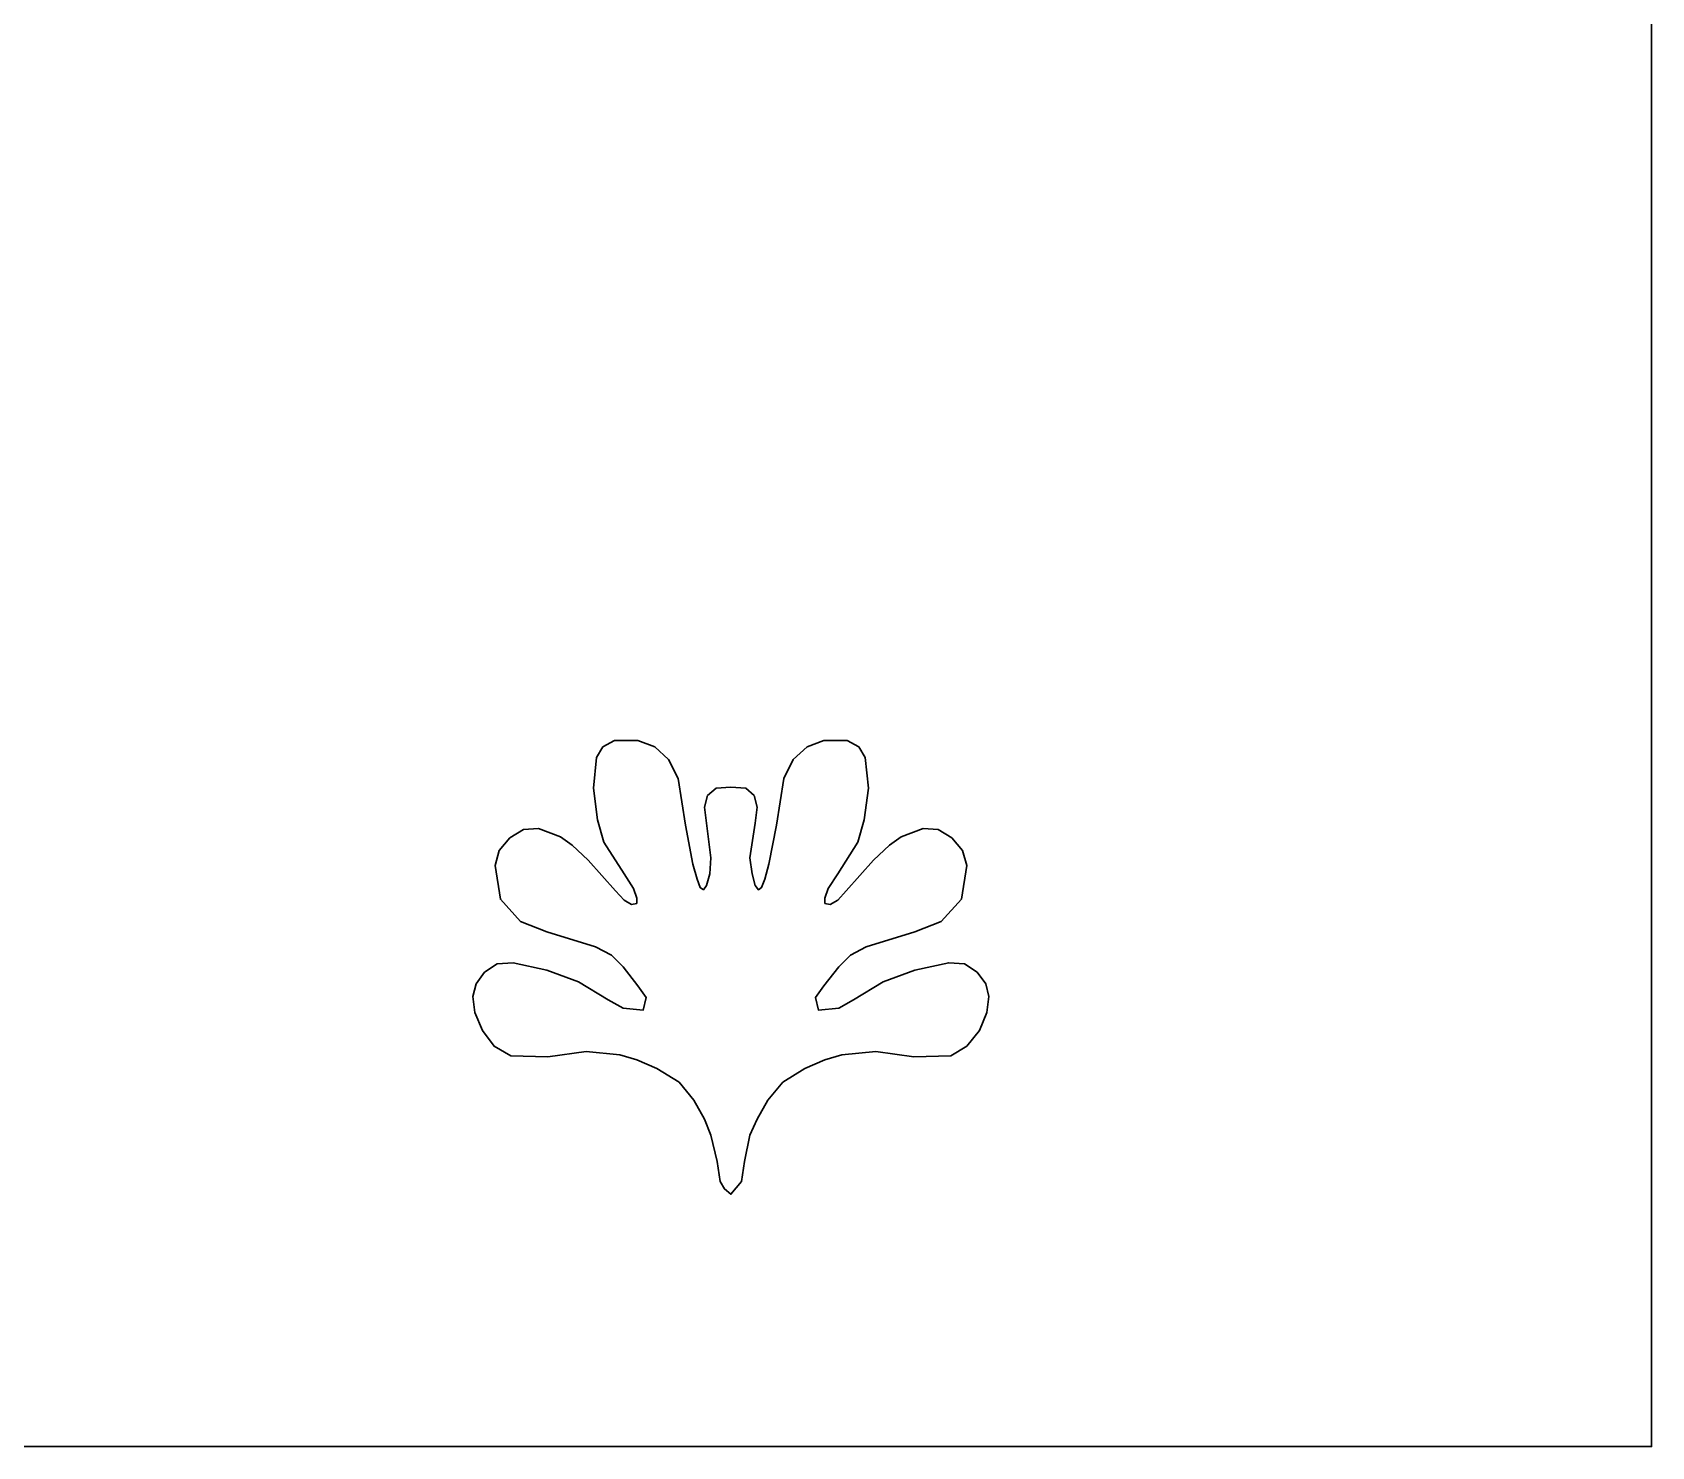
# Model space of a CAD drawing. Header units: centimetres. Extents: x -27 to -20.6, y -3.2 to 9.
# Drawn here: x -23.813 to -20.628, y -3.211 to -0.429 of the extents above; entities that cross this region are included whole.
import ezdxf

# ---------------------------------------------------------------- set-up
doc = ezdxf.new("R2010")
doc.units = ezdxf.units.CM
doc.header["$MEASUREMENT"] = 0
doc.layers.add('layer 1', color=7, linetype='Continuous')

msp = doc.modelspace()

# ---------------------------------------------------------------- linework, layer by layer
at = {"layer": 'layer 1', "lineweight": 30}
for points, knots in [([(-26.99914, -3.2112), (-26.99914, -3.2112), (-26.99914, 9.00077), (-26.99914, 9.00077), (-26.99914, 9.00077), (-26.99914, 9.00077), (-20.6277, 9.00077), (-20.6277, 9.00077), (-20.6277, 9.00077), (-20.6277, 9.00077), (-20.6277, -3.2112), (-20.6277, -3.2112), (-20.6277, -3.2112), (-20.6277, -3.2112), (-26.99914, -3.2112), (-26.99914, -3.2112)], [0, 0, 0, 0, 0.2, 0.2, 0.2, 0.2, 0.4, 0.4, 0.4, 0.4, 0.6, 0.6, 0.6, 0.6, 1, 1, 1, 1]), ([(-22.72418, -2.43385), (-22.72418, -2.43385), (-22.65763, -2.44009), (-22.65763, -2.44009), (-22.65763, -2.44009), (-22.65763, -2.44009), (-22.62432, -2.4505), (-22.62432, -2.4505), (-22.62432, -2.4505), (-22.62432, -2.4505), (-22.58481, -2.46716), (-22.58481, -2.46716), (-22.58481, -2.46716), (-22.58481, -2.46716), (-22.54112, -2.4942), (-22.54112, -2.4942), (-22.54112, -2.4942), (-22.54112, -2.4942), (-22.51199, -2.52956), (-22.51199, -2.52956), (-22.51199, -2.52956), (-22.51199, -2.52956), (-22.49119, -2.56702), (-22.49119, -2.56702), (-22.49119, -2.56702), (-22.49119, -2.56702), (-22.47871, -2.59823), (-22.47871, -2.59823), (-22.47871, -2.59823), (-22.47871, -2.59823), (-22.46621, -2.65026), (-22.46621, -2.65026), (-22.46621, -2.65026), (-22.46621, -2.65026), (-22.45997, -2.68977), (-22.45997, -2.68977), (-22.45997, -2.68977), (-22.45997, -2.68977), (-22.45167, -2.70433), (-22.45167, -2.70433), (-22.45167, -2.70433), (-22.45167, -2.70433), (-22.43917, -2.71475), (-22.43917, -2.71475), (-22.43917, -2.71475), (-22.43917, -2.71475), (-22.41837, -2.68977), (-22.41837, -2.68977), (-22.41837, -2.68977), (-22.41837, -2.68977), (-22.41213, -2.65026), (-22.41213, -2.65026), (-22.41213, -2.65026), (-22.41213, -2.65026), (-22.40174, -2.59823), (-22.40174, -2.59823), (-22.40174, -2.59823), (-22.40174, -2.59823), (-22.38718, -2.56702), (-22.38718, -2.56702), (-22.38718, -2.56702), (-22.38718, -2.56702), (-22.36638, -2.52956), (-22.36638, -2.52956), (-22.36638, -2.52956), (-22.36638, -2.52956), (-22.33725, -2.4942), (-22.33725, -2.4942), (-22.33725, -2.4942), (-22.33725, -2.4942), (-22.29356, -2.46716), (-22.29356, -2.46716), (-22.29356, -2.46716), (-22.29356, -2.46716), (-22.25401, -2.4505), (-22.25401, -2.4505), (-22.25401, -2.4505), (-22.25401, -2.4505), (-22.22073, -2.44009), (-22.22073, -2.44009), (-22.22073, -2.44009), (-22.22073, -2.44009), (-22.15415, -2.43385), (-22.15415, -2.43385), (-22.15415, -2.43385), (-22.15415, -2.43385), (-22.07927, -2.44427), (-22.07927, -2.44427), (-22.07927, -2.44427), (-22.07927, -2.44427), (-22.00645, -2.44218), (-22.00645, -2.44218), (-22.00645, -2.44218), (-22.00645, -2.44218), (-21.97523, -2.42346), (-21.97523, -2.42346), (-21.97523, -2.42346), (-21.97523, -2.42346), (-21.95028, -2.39224), (-21.95028, -2.39224), (-21.95028, -2.39224), (-21.95028, -2.39224), (-21.93572, -2.35688), (-21.93572, -2.35688), (-21.93572, -2.35688), (-21.93572, -2.35688), (-21.93157, -2.32566), (-21.93157, -2.32566), (-21.93157, -2.32566), (-21.93157, -2.32566), (-21.9378, -2.30068), (-21.9378, -2.30068), (-21.9378, -2.30068), (-21.9378, -2.30068), (-21.95443, -2.27782), (-21.95443, -2.27782), (-21.95443, -2.27782), (-21.95443, -2.27782), (-21.97941, -2.26117), (-21.97941, -2.26117), (-21.97941, -2.26117), (-21.97941, -2.26117), (-22.01062, -2.25908), (-22.01062, -2.25908), (-22.01062, -2.25908), (-22.01062, -2.25908), (-22.07718, -2.27364), (-22.07718, -2.27364), (-22.07718, -2.27364), (-22.07718, -2.27364), (-22.13958, -2.29653), (-22.13958, -2.29653), (-22.13958, -2.29653), (-22.13958, -2.29653), (-22.19784, -2.3319), (-22.19784, -2.3319), (-22.19784, -2.3319), (-22.19784, -2.3319), (-22.22697, -2.34855), (-22.22697, -2.34855), (-22.22697, -2.34855), (-22.22697, -2.34855), (-22.26652, -2.3527), (-22.26652, -2.3527), (-22.26652, -2.3527), (-22.26652, -2.3527), (-22.27275, -2.32775), (-22.27275, -2.32775), (-22.27275, -2.32775), (-22.27275, -2.32775), (-22.2561, -2.30486), (-22.2561, -2.30486), (-22.2561, -2.30486), (-22.2561, -2.30486), (-22.22697, -2.2674), (-22.22697, -2.2674), (-22.22697, -2.2674), (-22.22697, -2.2674), (-22.20408, -2.24451), (-22.20408, -2.24451), (-22.20408, -2.24451), (-22.20408, -2.24451), (-22.17289, -2.22786), (-22.17289, -2.22786), (-22.17289, -2.22786), (-22.17289, -2.22786), (-22.07718, -2.19873), (-22.07718, -2.19873), (-22.07718, -2.19873), (-22.07718, -2.19873), (-22.02516, -2.17793), (-22.02516, -2.17793), (-22.02516, -2.17793), (-22.02516, -2.17793), (-21.98565, -2.13424), (-21.98565, -2.13424), (-21.98565, -2.13424), (-21.98565, -2.13424), (-21.97523, -2.06765), (-21.97523, -2.06765), (-21.97523, -2.06765), (-21.97523, -2.06765), (-21.98356, -2.03853), (-21.98356, -2.03853), (-21.98356, -2.03853), (-21.98356, -2.03853), (-22.00436, -2.01357), (-22.00436, -2.01357), (-22.00436, -2.01357), (-22.00436, -2.01357), (-22.03143, -1.99692), (-22.03143, -1.99692), (-22.03143, -1.99692), (-22.03143, -1.99692), (-22.06056, -1.99483), (-22.06056, -1.99483), (-22.06056, -1.99483), (-22.06056, -1.99483), (-22.10422, -2.01148), (-22.10422, -2.01148), (-22.10422, -2.01148), (-22.10422, -2.01148), (-22.12711, -2.02814), (-22.12711, -2.02814), (-22.12711, -2.02814), (-22.12711, -2.02814), (-22.15833, -2.05727), (-22.15833, -2.05727), (-22.15833, -2.05727), (-22.15833, -2.05727), (-22.2124, -2.11758), (-22.2124, -2.11758), (-22.2124, -2.11758), (-22.2124, -2.11758), (-22.22906, -2.13632), (-22.22906, -2.13632), (-22.22906, -2.13632), (-22.22906, -2.13632), (-22.24362, -2.14465), (-22.24362, -2.14465), (-22.24362, -2.14465), (-22.24362, -2.14465), (-22.25401, -2.14257), (-22.25401, -2.14257), (-22.25401, -2.14257), (-22.25401, -2.14257), (-22.25401, -2.13215), (-22.25401, -2.13215), (-22.25401, -2.13215), (-22.25401, -2.13215), (-22.24777, -2.11344), (-22.24777, -2.11344), (-22.24777, -2.11344), (-22.24777, -2.11344), (-22.22906, -2.08431), (-22.22906, -2.08431), (-22.22906, -2.08431), (-22.22906, -2.08431), (-22.18952, -2.02187), (-22.18952, -2.02187), (-22.18952, -2.02187), (-22.18952, -2.02187), (-22.17704, -1.97818), (-22.17704, -1.97818), (-22.17704, -1.97818), (-22.17704, -1.97818), (-22.16871, -1.91577), (-22.16871, -1.91577), (-22.16871, -1.91577), (-22.16871, -1.91577), (-22.17495, -1.85543), (-22.17495, -1.85543), (-22.17495, -1.85543), (-22.17495, -1.85543), (-22.18745, -1.83462), (-22.18745, -1.83462), (-22.18745, -1.83462), (-22.18745, -1.83462), (-22.21032, -1.82215), (-22.21032, -1.82215), (-22.21032, -1.82215), (-22.21032, -1.82215), (-22.2561, -1.82215), (-22.2561, -1.82215), (-22.2561, -1.82215), (-22.2561, -1.82215), (-22.28938, -1.83462), (-22.28938, -1.83462), (-22.28938, -1.83462), (-22.28938, -1.83462), (-22.31645, -1.85957), (-22.31645, -1.85957), (-22.31645, -1.85957), (-22.31645, -1.85957), (-22.33516, -1.89703), (-22.33516, -1.89703), (-22.33516, -1.89703), (-22.33516, -1.89703), (-22.34972, -1.98859), (-22.34972, -1.98859), (-22.34972, -1.98859), (-22.34972, -1.98859), (-22.36428, -2.06556), (-22.36428, -2.06556), (-22.36428, -2.06556), (-22.36428, -2.06556), (-22.37261, -2.09469), (-22.37261, -2.09469), (-22.37261, -2.09469), (-22.37261, -2.09469), (-22.37885, -2.11135), (-22.37885, -2.11135), (-22.37885, -2.11135), (-22.37885, -2.11135), (-22.38509, -2.11552), (-22.38509, -2.11552), (-22.38509, -2.11552), (-22.38509, -2.11552), (-22.39133, -2.1072), (-22.39133, -2.1072), (-22.39133, -2.1072), (-22.39133, -2.1072), (-22.39756, -2.08431), (-22.39756, -2.08431), (-22.39756, -2.08431), (-22.39756, -2.08431), (-22.40174, -2.05309), (-22.40174, -2.05309), (-22.40174, -2.05309), (-22.40174, -2.05309), (-22.39133, -1.98441), (-22.39133, -1.98441), (-22.39133, -1.98441), (-22.39133, -1.98441), (-22.38718, -1.95323), (-22.38718, -1.95323), (-22.38718, -1.95323), (-22.38718, -1.95323), (-22.39342, -1.93034), (-22.39342, -1.93034), (-22.39342, -1.93034), (-22.39342, -1.93034), (-22.41004, -1.91577), (-22.41004, -1.91577), (-22.41004, -1.91577), (-22.41004, -1.91577), (-22.43917, -1.91368), (-22.43917, -1.91368), (-22.43917, -1.91368), (-22.43917, -1.91368), (-22.4683, -1.91577), (-22.4683, -1.91577), (-22.4683, -1.91577), (-22.4683, -1.91577), (-22.48495, -1.93034), (-22.48495, -1.93034), (-22.48495, -1.93034), (-22.48495, -1.93034), (-22.49119, -1.95323), (-22.49119, -1.95323), (-22.49119, -1.95323), (-22.49119, -1.95323), (-22.48704, -1.98441), (-22.48704, -1.98441), (-22.48704, -1.98441), (-22.48704, -1.98441), (-22.47871, -2.05309), (-22.47871, -2.05309), (-22.47871, -2.05309), (-22.47871, -2.05309), (-22.48077, -2.08431), (-22.48077, -2.08431), (-22.48077, -2.08431), (-22.48077, -2.08431), (-22.48704, -2.1072), (-22.48704, -2.1072), (-22.48704, -2.1072), (-22.48704, -2.1072), (-22.49327, -2.11552), (-22.49327, -2.11552), (-22.49327, -2.11552), (-22.49327, -2.11552), (-22.49951, -2.11135), (-22.49951, -2.11135), (-22.49951, -2.11135), (-22.49951, -2.11135), (-22.50575, -2.09469), (-22.50575, -2.09469), (-22.50575, -2.09469), (-22.50575, -2.09469), (-22.51408, -2.06556), (-22.51408, -2.06556), (-22.51408, -2.06556), (-22.51408, -2.06556), (-22.52864, -1.98859), (-22.52864, -1.98859), (-22.52864, -1.98859), (-22.52864, -1.98859), (-22.54321, -1.89703), (-22.54321, -1.89703), (-22.54321, -1.89703), (-22.54321, -1.89703), (-22.56192, -1.85957), (-22.56192, -1.85957), (-22.56192, -1.85957), (-22.56192, -1.85957), (-22.58896, -1.83462), (-22.58896, -1.83462), (-22.58896, -1.83462), (-22.58896, -1.83462), (-22.62227, -1.82215), (-22.62227, -1.82215), (-22.62227, -1.82215), (-22.62227, -1.82215), (-22.66802, -1.82215), (-22.66802, -1.82215), (-22.66802, -1.82215), (-22.66802, -1.82215), (-22.69091, -1.83462), (-22.69091, -1.83462), (-22.69091, -1.83462), (-22.69091, -1.83462), (-22.70338, -1.85543), (-22.70338, -1.85543), (-22.70338, -1.85543), (-22.70338, -1.85543), (-22.70962, -1.91577), (-22.70962, -1.91577), (-22.70962, -1.91577), (-22.70962, -1.91577), (-22.70129, -1.97818), (-22.70129, -1.97818), (-22.70129, -1.97818), (-22.70129, -1.97818), (-22.68882, -2.02187), (-22.68882, -2.02187), (-22.68882, -2.02187), (-22.68882, -2.02187), (-22.6493, -2.08431), (-22.6493, -2.08431), (-22.6493, -2.08431), (-22.6493, -2.08431), (-22.63056, -2.11344), (-22.63056, -2.11344), (-22.63056, -2.11344), (-22.63056, -2.11344), (-22.62432, -2.13215), (-22.62432, -2.13215), (-22.62432, -2.13215), (-22.62432, -2.13215), (-22.62432, -2.14257), (-22.62432, -2.14257), (-22.62432, -2.14257), (-22.62432, -2.14257), (-22.63474, -2.14465), (-22.63474, -2.14465), (-22.63474, -2.14465), (-22.63474, -2.14465), (-22.6493, -2.13632), (-22.6493, -2.13632), (-22.6493, -2.13632), (-22.6493, -2.13632), (-22.66593, -2.11758), (-22.66593, -2.11758), (-22.66593, -2.11758), (-22.66593, -2.11758), (-22.72004, -2.05727), (-22.72004, -2.05727), (-22.72004, -2.05727), (-22.72004, -2.05727), (-22.75122, -2.02814), (-22.75122, -2.02814), (-22.75122, -2.02814), (-22.75122, -2.02814), (-22.77411, -2.01148), (-22.77411, -2.01148), (-22.77411, -2.01148), (-22.77411, -2.01148), (-22.81781, -1.99483), (-22.81781, -1.99483), (-22.81781, -1.99483), (-22.81781, -1.99483), (-22.84694, -1.99692), (-22.84694, -1.99692), (-22.84694, -1.99692), (-22.84694, -1.99692), (-22.87398, -2.01357), (-22.87398, -2.01357), (-22.87398, -2.01357), (-22.87398, -2.01357), (-22.89478, -2.03853), (-22.89478, -2.03853), (-22.89478, -2.03853), (-22.89478, -2.03853), (-22.9031, -2.06765), (-22.9031, -2.06765), (-22.9031, -2.06765), (-22.9031, -2.06765), (-22.89272, -2.13424), (-22.89272, -2.13424), (-22.89272, -2.13424), (-22.89272, -2.13424), (-22.85317, -2.17793), (-22.85317, -2.17793), (-22.85317, -2.17793), (-22.85317, -2.17793), (-22.80115, -2.19873), (-22.80115, -2.19873), (-22.80115, -2.19873), (-22.80115, -2.19873), (-22.70547, -2.22786), (-22.70547, -2.22786), (-22.70547, -2.22786), (-22.70547, -2.22786), (-22.67425, -2.24451), (-22.67425, -2.24451), (-22.67425, -2.24451), (-22.67425, -2.24451), (-22.65136, -2.2674), (-22.65136, -2.2674), (-22.65136, -2.2674), (-22.65136, -2.2674), (-22.62227, -2.30486), (-22.62227, -2.30486), (-22.62227, -2.30486), (-22.62227, -2.30486), (-22.60561, -2.32775), (-22.60561, -2.32775), (-22.60561, -2.32775), (-22.60561, -2.32775), (-22.61185, -2.3527), (-22.61185, -2.3527), (-22.61185, -2.3527), (-22.61185, -2.3527), (-22.65136, -2.34855), (-22.65136, -2.34855), (-22.65136, -2.34855), (-22.65136, -2.34855), (-22.68049, -2.3319), (-22.68049, -2.3319), (-22.68049, -2.3319), (-22.68049, -2.3319), (-22.73875, -2.29653), (-22.73875, -2.29653), (-22.73875, -2.29653), (-22.73875, -2.29653), (-22.80115, -2.27364), (-22.80115, -2.27364), (-22.80115, -2.27364), (-22.80115, -2.27364), (-22.86774, -2.25908), (-22.86774, -2.25908), (-22.86774, -2.25908), (-22.86774, -2.25908), (-22.89896, -2.26117), (-22.89896, -2.26117), (-22.89896, -2.26117), (-22.89896, -2.26117), (-22.92391, -2.27782), (-22.92391, -2.27782), (-22.92391, -2.27782), (-22.92391, -2.27782), (-22.94056, -2.30068), (-22.94056, -2.30068), (-22.94056, -2.30068), (-22.94056, -2.30068), (-22.9468, -2.32566), (-22.9468, -2.32566), (-22.9468, -2.32566), (-22.9468, -2.32566), (-22.94262, -2.35688), (-22.94262, -2.35688), (-22.94262, -2.35688), (-22.94262, -2.35688), (-22.92808, -2.39224), (-22.92808, -2.39224), (-22.92808, -2.39224), (-22.92808, -2.39224), (-22.90519, -2.42346), (-22.90519, -2.42346), (-22.90519, -2.42346), (-22.90519, -2.42346), (-22.87189, -2.44218), (-22.87189, -2.44218), (-22.87189, -2.44218), (-22.87189, -2.44218), (-22.7991, -2.44427), (-22.7991, -2.44427), (-22.7991, -2.44427), (-22.7991, -2.44427), (-22.72418, -2.43385), (-22.72418, -2.43385)], [0, 0, 0, 0, 0.0069444, 0.0069444, 0.0069444, 0.0069444, 0.0138889, 0.0138889, 0.0138889, 0.0138889, 0.0208333, 0.0208333, 0.0208333, 0.0208333, 0.0277778, 0.0277778, 0.0277778, 0.0277778, 0.0347222, 0.0347222, 0.0347222, 0.0347222, 0.0416667, 0.0416667, 0.0416667, 0.0416667, 0.0486111, 0.0486111, 0.0486111, 0.0486111, 0.0555556, 0.0555556, 0.0555556, 0.0555556, 0.0625, 0.0625, 0.0625, 0.0625, 0.0694444, 0.0694444, 0.0694444, 0.0694444, 0.0763889, 0.0763889, 0.0763889, 0.0763889, 0.0833333, 0.0833333, 0.0833333, 0.0833333, 0.0902778, 0.0902778, 0.0902778, 0.0902778, 0.0972222, 0.0972222, 0.0972222, 0.0972222, 0.1041667, 0.1041667, 0.1041667, 0.1041667, 0.1111111, 0.1111111, 0.1111111, 0.1111111, 0.1180556, 0.1180556, 0.1180556, 0.1180556, 0.125, 0.125, 0.125, 0.125, 0.1319444, 0.1319444, 0.1319444, 0.1319444, 0.1388889, 0.1388889, 0.1388889, 0.1388889, 0.1458333, 0.1458333, 0.1458333, 0.1458333, 0.1527778, 0.1527778, 0.1527778, 0.1527778, 0.1597222, 0.1597222, 0.1597222, 0.1597222, 0.1666667, 0.1666667, 0.1666667, 0.1666667, 0.1736111, 0.1736111, 0.1736111, 0.1736111, 0.1805556, 0.1805556, 0.1805556, 0.1805556, 0.1875, 0.1875, 0.1875, 0.1875, 0.1944444, 0.1944444, 0.1944444, 0.1944444, 0.2013889, 0.2013889, 0.2013889, 0.2013889, 0.2083333, 0.2083333, 0.2083333, 0.2083333, 0.2152778, 0.2152778, 0.2152778, 0.2152778, 0.2222222, 0.2222222, 0.2222222, 0.2222222, 0.2291667, 0.2291667, 0.2291667, 0.2291667, 0.2361111, 0.2361111, 0.2361111, 0.2361111, 0.2430556, 0.2430556, 0.2430556, 0.2430556, 0.25, 0.25, 0.25, 0.25, 0.2569444, 0.2569444, 0.2569444, 0.2569444, 0.2638889, 0.2638889, 0.2638889, 0.2638889, 0.2708333, 0.2708333, 0.2708333, 0.2708333, 0.2777778, 0.2777778, 0.2777778, 0.2777778, 0.2847222, 0.2847222, 0.2847222, 0.2847222, 0.2916667, 0.2916667, 0.2916667, 0.2916667, 0.2986111, 0.2986111, 0.2986111, 0.2986111, 0.3055556, 0.3055556, 0.3055556, 0.3055556, 0.3125, 0.3125, 0.3125, 0.3125, 0.3194444, 0.3194444, 0.3194444, 0.3194444, 0.3263889, 0.3263889, 0.3263889, 0.3263889, 0.3333333, 0.3333333, 0.3333333, 0.3333333, 0.3402778, 0.3402778, 0.3402778, 0.3402778, 0.3472222, 0.3472222, 0.3472222, 0.3472222, 0.3541667, 0.3541667, 0.3541667, 0.3541667, 0.3611111, 0.3611111, 0.3611111, 0.3611111, 0.3680556, 0.3680556, 0.3680556, 0.3680556, 0.375, 0.375, 0.375, 0.375, 0.3819444, 0.3819444, 0.3819444, 0.3819444, 0.3888889, 0.3888889, 0.3888889, 0.3888889, 0.3958333, 0.3958333, 0.3958333, 0.3958333, 0.4027778, 0.4027778, 0.4027778, 0.4027778, 0.4097222, 0.4097222, 0.4097222, 0.4097222, 0.4166667, 0.4166667, 0.4166667, 0.4166667, 0.4236111, 0.4236111, 0.4236111, 0.4236111, 0.4305556, 0.4305556, 0.4305556, 0.4305556, 0.4375, 0.4375, 0.4375, 0.4375, 0.4444444, 0.4444444, 0.4444444, 0.4444444, 0.4513889, 0.4513889, 0.4513889, 0.4513889, 0.4583333, 0.4583333, 0.4583333, 0.4583333, 0.4652778, 0.4652778, 0.4652778, 0.4652778, 0.4722222, 0.4722222, 0.4722222, 0.4722222, 0.4791667, 0.4791667, 0.4791667, 0.4791667, 0.4861111, 0.4861111, 0.4861111, 0.4861111, 0.4930556, 0.4930556, 0.4930556, 0.4930556, 0.5, 0.5, 0.5, 0.5, 0.5069444, 0.5069444, 0.5069444, 0.5069444, 0.5138889, 0.5138889, 0.5138889, 0.5138889, 0.5208333, 0.5208333, 0.5208333, 0.5208333, 0.5277778, 0.5277778, 0.5277778, 0.5277778, 0.5347222, 0.5347222, 0.5347222, 0.5347222, 0.5416667, 0.5416667, 0.5416667, 0.5416667, 0.5486111, 0.5486111, 0.5486111, 0.5486111, 0.5555556, 0.5555556, 0.5555556, 0.5555556, 0.5625, 0.5625, 0.5625, 0.5625, 0.5694444, 0.5694444, 0.5694444, 0.5694444, 0.5763889, 0.5763889, 0.5763889, 0.5763889, 0.5833333, 0.5833333, 0.5833333, 0.5833333, 0.5902778, 0.5902778, 0.5902778, 0.5902778, 0.5972222, 0.5972222, 0.5972222, 0.5972222, 0.6041667, 0.6041667, 0.6041667, 0.6041667, 0.6111111, 0.6111111, 0.6111111, 0.6111111, 0.6180556, 0.6180556, 0.6180556, 0.6180556, 0.625, 0.625, 0.625, 0.625, 0.6319444, 0.6319444, 0.6319444, 0.6319444, 0.6388889, 0.6388889, 0.6388889, 0.6388889, 0.6458333, 0.6458333, 0.6458333, 0.6458333, 0.6527778, 0.6527778, 0.6527778, 0.6527778, 0.6597222, 0.6597222, 0.6597222, 0.6597222, 0.6666667, 0.6666667, 0.6666667, 0.6666667, 0.6736111, 0.6736111, 0.6736111, 0.6736111, 0.6805556, 0.6805556, 0.6805556, 0.6805556, 0.6875, 0.6875, 0.6875, 0.6875, 0.6944444, 0.6944444, 0.6944444, 0.6944444, 0.7013889, 0.7013889, 0.7013889, 0.7013889, 0.7083333, 0.7083333, 0.7083333, 0.7083333, 0.7152778, 0.7152778, 0.7152778, 0.7152778, 0.7222222, 0.7222222, 0.7222222, 0.7222222, 0.7291667, 0.7291667, 0.7291667, 0.7291667, 0.7361111, 0.7361111, 0.7361111, 0.7361111, 0.7430556, 0.7430556, 0.7430556, 0.7430556, 0.75, 0.75, 0.75, 0.75, 0.7569444, 0.7569444, 0.7569444, 0.7569444, 0.7638889, 0.7638889, 0.7638889, 0.7638889, 0.7708333, 0.7708333, 0.7708333, 0.7708333, 0.7777778, 0.7777778, 0.7777778, 0.7777778, 0.7847222, 0.7847222, 0.7847222, 0.7847222, 0.7916667, 0.7916667, 0.7916667, 0.7916667, 0.7986111, 0.7986111, 0.7986111, 0.7986111, 0.8055556, 0.8055556, 0.8055556, 0.8055556, 0.8125, 0.8125, 0.8125, 0.8125, 0.8194444, 0.8194444, 0.8194444, 0.8194444, 0.8263889, 0.8263889, 0.8263889, 0.8263889, 0.8333333, 0.8333333, 0.8333333, 0.8333333, 0.8402778, 0.8402778, 0.8402778, 0.8402778, 0.8472222, 0.8472222, 0.8472222, 0.8472222, 0.8541667, 0.8541667, 0.8541667, 0.8541667, 0.8611111, 0.8611111, 0.8611111, 0.8611111, 0.8680556, 0.8680556, 0.8680556, 0.8680556, 0.875, 0.875, 0.875, 0.875, 0.8819444, 0.8819444, 0.8819444, 0.8819444, 0.8888889, 0.8888889, 0.8888889, 0.8888889, 0.8958333, 0.8958333, 0.8958333, 0.8958333, 0.9027778, 0.9027778, 0.9027778, 0.9027778, 0.9097222, 0.9097222, 0.9097222, 0.9097222, 0.9166667, 0.9166667, 0.9166667, 0.9166667, 0.9236111, 0.9236111, 0.9236111, 0.9236111, 0.9305556, 0.9305556, 0.9305556, 0.9305556, 0.9375, 0.9375, 0.9375, 0.9375, 0.9444444, 0.9444444, 0.9444444, 0.9444444, 0.9513889, 0.9513889, 0.9513889, 0.9513889, 0.9583333, 0.9583333, 0.9583333, 0.9583333, 0.9652778, 0.9652778, 0.9652778, 0.9652778, 0.9722222, 0.9722222, 0.9722222, 0.9722222, 0.9791667, 0.9791667, 0.9791667, 0.9791667, 0.9861111, 0.9861111, 0.9861111, 0.9861111, 1, 1, 1, 1])]:
    msp.add_open_spline(points, degree=3, knots=knots, dxfattribs=at)

doc.saveas('drawing.dxf')
